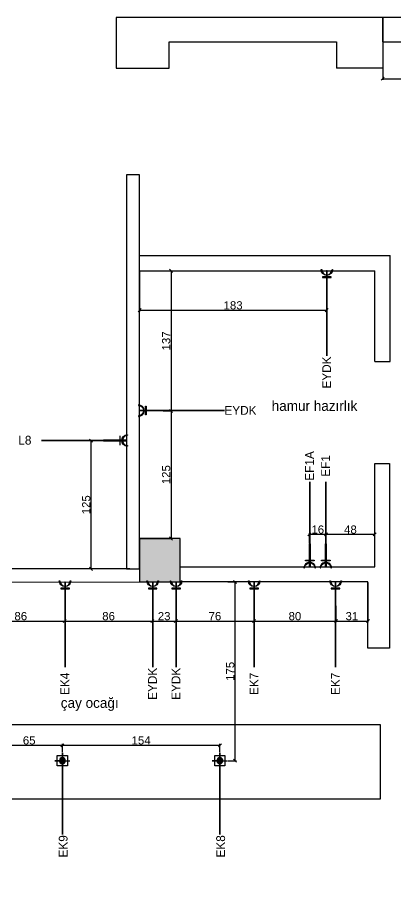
# Model space of a CAD drawing. Header units: millimetres. Extents: x -1066 to 22000, y -1118 to 1876.
# Drawn here: x 5487 to 5858, y 401 to 1260 of the extents above; entities that cross this region are included whole.
import ezdxf
from ezdxf.enums import TextEntityAlignment as Align

# ---------------------------------------------------------------- set-up
doc = ezdxf.new("R2010")
doc.units = ezdxf.units.MM
for name, color, linetype in [('-DWG_ANA', 7, 'Continuous'), ('DUVAR', 1, 'Continuous'), ('ELEKTRİK', 10, 'Continuous')]:
    doc.layers.add(name, color=color, linetype=linetype)
doc.layers.add('ELK', color=1, linetype='Continuous', lineweight=35)
doc.styles.get("Standard").update_dxf_attribs({"font": 'arial.ttf'})
doc.styles.add('TAKSİM', font='GOTHIC.TTF', dxfattribs={"height": 20})
doc.dimstyles.new('OLCU50', dxfattribs={"dimtxt": 8, "dimasz": 3, "dimexe": 1.25, "dimexo": 0.625, "dimtad": 1, "dimdec": 0, "dimtxsty": 'Standard', "dimblk": 'OBLIQUE', "dimcen": 2.5, "dimclrd": 256, "dimclre": 251, "dimclrt": 25, "dimadec": 0, "dimazin": 0, "dimtfac": 1, "dimtdec": 0, "dimtmove": 0, "dimatfit": 3, "dimldrblk": 'OBLIQUE', "dimfxl": 1, "dimarcsym": 0})

# ---------------------------------------------------------------- blocks, each defined once
blk = doc.blocks.new('A$C50025146')
at = {"layer": 'ELEKTRİK'}
for points in [[(16.0258407970905, 9.846670621633166), (16.5885051934838, 9.846670621633166), (16.5885051934838, 1.406704675742731), (16.0258407970905, 1.406704675742731)], [(6.940050297998823e-05, 5.345355450490388), (6.940050297998823e-05, 5.908019846885509), (22.50664525620232, 5.908019846885509), (22.50664525620232, 5.345355450490388)]]:
    blk.add_hatch(color=256, dxfattribs=at).paths.add_polyline_path(points)
h = blk.add_hatch(color=256, dxfattribs=at)
edge = h.paths.add_edge_path()
edge.add_line((23.70435837441619, 11.25333161261187), (23.70435837441619, 10.69066721622039))
edge.add_ellipse((23.70435837441619, 5.626687648689767), major_axis=(3.580774291992597, -3.580774291992606), ratio=0.9999999999999413, start_angle=134.9999999999983, end_angle=314.9999999999983)
edge.add_line((23.70435837441619, 0.5627080811555061), (23.70435837441619, 4.368476402305532e-05))
edge.add_ellipse((23.70435837441619, 5.626687648689767), major_axis=(3.978638102213783, 3.978638102213774), ratio=0.9999999999999128, start_angle=45.0000000000025, end_angle=225.0000000000025, ccw=False)
for points, elevation in [([(16.0258407970905, 1.406704675742731), (16.0258407970905, 9.846670621633166), (16.5885051934838, 9.846670621633166), (16.5885051934838, 1.406704675742731)], 4.791194770819646e-08), ([(6.940050297998823e-05, 5.908019846885509), (22.50664525620232, 5.908019846885509), (22.50664525620232, 5.345355450490388), (6.940050297998823e-05, 5.345355450490388)], 4.794507297291503e-08)]:
    blk.add_lwpolyline(points, close=True, dxfattribs=dict(at, elevation=elevation))
at = {"layer": 'ELEKTRİK', "elevation": 4.798666618537076e-08}
blk.add_lwpolyline([(23.70435837441437, 4.368476402305532e-05), (23.70435837441619, 0.5627080811555061, -0.9999999999999944), (23.70435837441619, 10.69066721622039), (23.70435837441619, 11.25333161261187, 0.9999999999999944)], format="xyb", close=True, dxfattribs=at)
blk = doc.blocks.new('A$C611F6802')
at = {"layer": '-DWG_ANA'}
h = blk.add_hatch(dxfattribs=at)
h.set_pattern_fill('ANSI31', color=1, style=0)
h.set_pattern_definition([(45, (-55670.14020227872, -22065.11067284289), (-0.08838834764831843, 0.08838834764831845), [])])
h.paths.add_polyline_path([(4.423971784401617, 7.700424825947266, 1), (10.13888412773802, 7.700424825947266, 1)])
at = {"layer": '-DWG_ANA', "color": 1}
for p, q in [((7.28142795606982, 7.700424825947266), (7.28142795606982, 15.25836134111159)), ((7.28142795606982, 15.25836134111159), (7.28142795606982, 0)), ((7.28142795606982, 7.629180670555797), (0, 7.629180670555797)), ((7.28142795606982, 7.629180670555797), (14.67722620816494, 7.629180670555797)), ((14.67722620816494, 7.629180670555797), (7.28142795606982, 7.629180670555797))]:
    blk.add_line(p, q, dxfattribs=at)
blk.add_lwpolyline([(2.28142795606982, 2.700424825947266), (12.28142795606982, 2.700424825947266), (12.28142795606982, 12.70042482594727), (2.28142795606982, 12.70042482594727)], close=True, dxfattribs=at)
blk.add_circle((7.28142795606982, 7.700424825947266), 2.857456171668203, dxfattribs=at)
blk = doc.blocks.new('_Oblique')
at = {"color": 0, "linetype": 'ByBlock', "lineweight": -2}
blk.add_line((-0.5, -0.5), (0.5, 0.5), dxfattribs=at)
blk = doc.blocks.new('*D83')
at = {"layer": 'Defpoints', "color": 0, "transparency": 16777216}
for p in [(5559.378868986667, 845.6086178071041), (5571.44126535356, 845.6086178071041), (5593.947841209257, 720.1147164800714)]:
    blk.add_point(p, dxfattribs=at)
at = {"layer": 'DUVAR', "color": 251, "lineweight": -2, "transparency": 16777216}
for p, q in [((5570.81626535356, 845.6086178071041), (5558.128868986667, 845.6086178071041)), ((5593.322841209257, 720.1147164800714), (5558.128868986667, 720.1147164800714))]:
    blk.add_line(p, q, dxfattribs=at)
at = {"layer": 'DUVAR', "lineweight": -2, "transparency": 16777216}
blk.add_line((5559.378868986667, 720.1147164800714), (5559.378868986667, 845.6086178071041), dxfattribs=at)
at = {"layer": 'DUVAR', "lineweight": -2, "transparency": 16777216, "xscale": 3, "yscale": 3, "zscale": 3}
for p, rotation in [((5559.378868986667, 845.6086178071041), 90), ((5559.378868986667, 720.1147164800714), 270)]:
    blk.add_blockref('_Oblique', p, dxfattribs=dict(at, rotation=rotation))
at = {"layer": 'DUVAR', "color": 25, "transparency": 16777216, "insert": (5554.669285084892, 782.861667143586), "char_height": 8, "attachment_point": 5, "rotation": 90}
blk.add_mtext('125', dxfattribs=at)
blk = doc.blocks.new('*D84')
at = {"layer": 'Defpoints', "color": 0, "transparency": 16777216}
for p in [(5606.947841209257, 1012.114716480072), (5629.454417064956, 874.8250232335888), (5637.707730117221, 874.8250232335888)]:
    blk.add_point(p, dxfattribs=at)
at = {"layer": 'DUVAR', "color": 251, "lineweight": -2, "transparency": 16777216}
for p, q in [((5607.572841209257, 1012.114716480072), (5638.957730117221, 1012.114716480072)), ((5630.079417064956, 874.8250232335888), (5638.957730117221, 874.8250232335888))]:
    blk.add_line(p, q, dxfattribs=at)
at = {"layer": 'DUVAR', "lineweight": -2, "transparency": 16777216}
blk.add_line((5637.707730117221, 1012.114716480072), (5637.707730117221, 874.8250232335888), dxfattribs=at)
at = {"layer": 'DUVAR', "lineweight": -2, "transparency": 16777216, "xscale": 3, "yscale": 3, "zscale": 3}
for p, rotation in [((5637.707730117221, 1012.114716480072), 90), ((5637.707730117221, 874.8250232335888), 270)]:
    blk.add_blockref('_Oblique', p, dxfattribs=dict(at, rotation=rotation))
at = {"layer": 'DUVAR', "color": 25, "transparency": 16777216, "insert": (5632.995417702487, 943.4698698568284), "char_height": 8, "attachment_point": 5, "rotation": 90}
blk.add_mtext('137', dxfattribs=at)
blk = doc.blocks.new('*D85')
at = {"layer": 'Defpoints', "color": 0, "transparency": 16777216}
for p in [(5629.454417064956, 874.8250232335888), (5606.947841209257, 749.8506745435842), (5637.707730117225, 749.8506745435842)]:
    blk.add_point(p, dxfattribs=at)
at = {"layer": 'DUVAR', "color": 251, "lineweight": -2, "transparency": 16777216}
for p, q in [((5630.079417064956, 874.8250232335888), (5638.957730117225, 874.8250232335888)), ((5607.572841209257, 749.8506745435842), (5638.957730117225, 749.8506745435842))]:
    blk.add_line(p, q, dxfattribs=at)
at = {"layer": 'DUVAR', "lineweight": -2, "transparency": 16777216}
blk.add_line((5637.707730117225, 874.8250232335888), (5637.707730117225, 749.8506745435842), dxfattribs=at)
at = {"layer": 'DUVAR', "lineweight": -2, "transparency": 16777216, "xscale": 3, "yscale": 3, "zscale": 3}
for p, rotation in [((5637.707730117225, 874.8250232335888), 90), ((5637.707730117225, 749.8506745435842), 270)]:
    blk.add_blockref('_Oblique', p, dxfattribs=dict(at, rotation=rotation))
at = {"layer": 'DUVAR', "color": 25, "transparency": 16777216, "insert": (5632.99814621545, 812.3378488885847), "char_height": 8, "attachment_point": 5, "rotation": 90}
blk.add_mtext('125', dxfattribs=at)
blk = doc.blocks.new('*D86')
at = {"layer": 'Defpoints', "color": 0, "transparency": 16777216}
for p in [(5606.947841209255, 1012.114716480071), (5790.104988022429, 989.6081406243718), (5790.104988022429, 973.5309610891782)]:
    blk.add_point(p, dxfattribs=at)
at = {"layer": 'DUVAR', "color": 251, "lineweight": -2, "transparency": 16777216}
for p, q in [((5606.947841209255, 1011.489716480071), (5606.947841209255, 972.2809610891782)), ((5790.104988022429, 988.9831406243718), (5790.104988022429, 972.2809610891782))]:
    blk.add_line(p, q, dxfattribs=at)
at = {"layer": 'DUVAR', "lineweight": -2, "transparency": 16777216}
blk.add_line((5606.947841209255, 973.5309610891782), (5790.104988022429, 973.5309610891782), dxfattribs=at)
at = {"layer": 'DUVAR', "lineweight": -2, "transparency": 16777216, "xscale": 3, "yscale": 3, "zscale": 3, "rotation": 180}
blk.add_blockref('_Oblique', (5606.947841209255, 973.5309610891782), dxfattribs=at)
at = {"layer": 'DUVAR', "lineweight": -2, "transparency": 16777216, "xscale": 3, "yscale": 3, "zscale": 3}
blk.add_blockref('_Oblique', (5790.104988022429, 973.5309610891782), dxfattribs=at)
at = {"layer": 'DUVAR', "color": 25, "transparency": 16777216, "insert": (5698.526414615842, 978.2432735039122), "char_height": 8, "attachment_point": 5}
blk.add_mtext('183', dxfattribs=at)
blk = doc.blocks.new('*D87')
at = {"layer": 'Defpoints', "color": 0, "transparency": 16777216}
for p in [(5789.648478821729, 753.8380950743558), (5789.648478821729, 744.6212923357705), (5837.306797008643, 722.1147164800711)]:
    blk.add_point(p, dxfattribs=at)
at = {"layer": 'DUVAR', "color": 251, "lineweight": -2, "transparency": 16777216}
for p, q in [((5789.648478821729, 745.2462923357705), (5789.648478821729, 755.0880950743558)), ((5837.306797008643, 722.7397164800711), (5837.306797008643, 755.0880950743558))]:
    blk.add_line(p, q, dxfattribs=at)
at = {"layer": 'DUVAR', "lineweight": -2, "transparency": 16777216}
blk.add_line((5837.306797008643, 753.8380950743558), (5789.648478821729, 753.8380950743558), dxfattribs=at)
at = {"layer": 'DUVAR', "lineweight": -2, "transparency": 16777216, "xscale": 3, "yscale": 3, "zscale": 3, "rotation": 180}
blk.add_blockref('_Oblique', (5789.648478821729, 753.8380950743558), dxfattribs=at)
at = {"layer": 'DUVAR', "lineweight": -2, "transparency": 16777216, "xscale": 3, "yscale": 3, "zscale": 3}
blk.add_blockref('_Oblique', (5837.306797008643, 753.8380950743558), dxfattribs=at)
at = {"layer": 'DUVAR', "color": 25, "transparency": 16777216, "insert": (5813.477637915186, 758.5476789761293), "char_height": 8, "attachment_point": 5}
blk.add_mtext('48', dxfattribs=at)
blk = doc.blocks.new('*D88')
at = {"layer": 'Defpoints', "color": 0, "transparency": 16777216}
for p in [(5773.314684257942, 753.8380950743558), (5773.314684257942, 744.6212923357705), (5789.648478821729, 744.6212923357705)]:
    blk.add_point(p, dxfattribs=at)
at = {"layer": 'DUVAR', "color": 251, "lineweight": -2, "transparency": 16777216}
for p, q in [((5773.314684257942, 745.2462923357705), (5773.314684257942, 755.0880950743558)), ((5789.648478821729, 745.2462923357705), (5789.648478821729, 755.0880950743558))]:
    blk.add_line(p, q, dxfattribs=at)
at = {"layer": 'DUVAR', "lineweight": -2, "transparency": 16777216}
blk.add_line((5789.648478821729, 753.8380950743558), (5773.314684257942, 753.8380950743558), dxfattribs=at)
at = {"layer": 'DUVAR', "lineweight": -2, "transparency": 16777216, "xscale": 3, "yscale": 3, "zscale": 3, "rotation": 180}
blk.add_blockref('_Oblique', (5773.314684257942, 753.8380950743558), dxfattribs=at)
at = {"layer": 'DUVAR', "lineweight": -2, "transparency": 16777216, "xscale": 3, "yscale": 3, "zscale": 3}
blk.add_blockref('_Oblique', (5789.648478821729, 753.8380950743558), dxfattribs=at)
at = {"layer": 'DUVAR', "color": 25, "transparency": 16777216, "insert": (5781.481581539835, 758.5476789761293), "char_height": 8, "attachment_point": 5}
blk.add_mtext('16', dxfattribs=at)
blk = doc.blocks.new('*D89')
at = {"layer": 'Defpoints', "color": 0, "transparency": 16777216}
for p in [(5845.115672937921, 1236.501284736506), (5950.828956751253, 1213.921209537541), (5950.828956751253, 1200.372901027567)]:
    blk.add_point(p, dxfattribs=at)
at = {"layer": 'DUVAR', "color": 251, "lineweight": -2, "transparency": 16777216}
for p, q in [((5845.115672937921, 1235.876284736506), (5845.115672937921, 1199.122901027567)), ((5950.828956751253, 1213.296209537541), (5950.828956751253, 1199.122901027567))]:
    blk.add_line(p, q, dxfattribs=at)
at = {"layer": 'DUVAR', "lineweight": -2, "transparency": 16777216}
blk.add_line((5845.115672937921, 1200.372901027567), (5950.828956751253, 1200.372901027567), dxfattribs=at)
at = {"layer": 'DUVAR', "lineweight": -2, "transparency": 16777216, "xscale": 3, "yscale": 3, "zscale": 3, "rotation": 180}
blk.add_blockref('_Oblique', (5845.115672937921, 1200.372901027567), dxfattribs=at)
at = {"layer": 'DUVAR', "lineweight": -2, "transparency": 16777216, "xscale": 3, "yscale": 3, "zscale": 3}
blk.add_blockref('_Oblique', (5950.828956751253, 1200.372901027567), dxfattribs=at)
at = {"layer": 'DUVAR', "color": 25, "transparency": 16777216, "insert": (5897.972314844586, 1205.082484929341), "char_height": 8, "attachment_point": 5}
blk.add_mtext('106', dxfattribs=at)
blk = doc.blocks.new('*D91')
at = {"layer": 'Defpoints', "color": 0, "transparency": 16777216}
for p in [(5531.298369402874, 547.2343223214557), (5466.191402308439, 539.6687222944638), (5531.298369402874, 539.6687222944638)]:
    blk.add_point(p, dxfattribs=at)
at = {"layer": 'DUVAR', "color": 251, "lineweight": -2, "transparency": 16777216}
for p, q in [((5466.191402308439, 540.2937222944638), (5466.191402308439, 548.4843223214557)), ((5531.298369402874, 540.2937222944638), (5531.298369402874, 548.4843223214557))]:
    blk.add_line(p, q, dxfattribs=at)
at = {"layer": 'DUVAR', "lineweight": -2, "transparency": 16777216}
blk.add_line((5466.191402308439, 547.2343223214557), (5531.298369402874, 547.2343223214557), dxfattribs=at)
at = {"layer": 'DUVAR', "lineweight": -2, "transparency": 16777216, "xscale": 3, "yscale": 3, "zscale": 3, "rotation": 180}
blk.add_blockref('_Oblique', (5466.191402308439, 547.2343223214557), dxfattribs=at)
at = {"layer": 'DUVAR', "lineweight": -2, "transparency": 16777216, "xscale": 3, "yscale": 3, "zscale": 3}
blk.add_blockref('_Oblique', (5531.298369402874, 547.2343223214557), dxfattribs=at)
at = {"layer": 'DUVAR', "color": 25, "transparency": 16777216, "insert": (5498.744885855656, 551.9439062232292), "char_height": 8, "attachment_point": 5}
blk.add_mtext('65', dxfattribs=at)
blk = doc.blocks.new('*D92')
at = {"layer": 'Defpoints', "color": 0, "transparency": 16777216}
for p in [(5685.575001572317, 547.2343223214557), (5531.298369402874, 539.6687222944638), (5685.575001572317, 539.6687222944638)]:
    blk.add_point(p, dxfattribs=at)
at = {"layer": 'DUVAR', "color": 251, "lineweight": -2, "transparency": 16777216}
for p, q in [((5531.298369402874, 540.2937222944638), (5531.298369402874, 548.4843223214557)), ((5685.575001572317, 540.2937222944638), (5685.575001572317, 548.4843223214557))]:
    blk.add_line(p, q, dxfattribs=at)
at = {"layer": 'DUVAR', "lineweight": -2, "transparency": 16777216}
blk.add_line((5531.298369402874, 547.2343223214557), (5685.575001572317, 547.2343223214557), dxfattribs=at)
at = {"layer": 'DUVAR', "lineweight": -2, "transparency": 16777216, "xscale": 3, "yscale": 3, "zscale": 3, "rotation": 180}
blk.add_blockref('_Oblique', (5531.298369402874, 547.2343223214557), dxfattribs=at)
at = {"layer": 'DUVAR', "lineweight": -2, "transparency": 16777216, "xscale": 3, "yscale": 3, "zscale": 3}
blk.add_blockref('_Oblique', (5685.575001572317, 547.2343223214557), dxfattribs=at)
at = {"layer": 'DUVAR', "color": 25, "transparency": 16777216, "insert": (5608.436685487595, 551.9439062232292), "char_height": 8, "attachment_point": 5}
blk.add_mtext('154', dxfattribs=at)
blk = doc.blocks.new('*D94')
at = {"layer": 'Defpoints', "color": 0, "transparency": 16777216}
for p in [(5447.446002003684, 684.5587382165442), (5533.609198538737, 684.5587382165442), (5533.609198538737, 668.9707148670859)]:
    blk.add_point(p, dxfattribs=at)
at = {"layer": 'DUVAR', "color": 251, "lineweight": -2, "transparency": 16777216}
for p, q in [((5447.446002003684, 683.9337382165442), (5447.446002003684, 667.7207148670859)), ((5533.609198538737, 683.9337382165442), (5533.609198538737, 667.7207148670859))]:
    blk.add_line(p, q, dxfattribs=at)
at = {"layer": 'DUVAR', "lineweight": -2, "transparency": 16777216}
blk.add_line((5447.446002003684, 668.9707148670859), (5533.609198538737, 668.9707148670859), dxfattribs=at)
at = {"layer": 'DUVAR', "lineweight": -2, "transparency": 16777216, "xscale": 3, "yscale": 3, "zscale": 3, "rotation": 180}
blk.add_blockref('_Oblique', (5447.446002003684, 668.9707148670859), dxfattribs=at)
at = {"layer": 'DUVAR', "lineweight": -2, "transparency": 16777216, "xscale": 3, "yscale": 3, "zscale": 3}
blk.add_blockref('_Oblique', (5533.609198538737, 668.9707148670859), dxfattribs=at)
at = {"layer": 'DUVAR', "color": 25, "transparency": 16777216, "insert": (5490.527600271211, 673.6802987688594), "char_height": 8, "attachment_point": 5}
blk.add_mtext('86', dxfattribs=at)
blk = doc.blocks.new('*D95')
at = {"layer": 'Defpoints', "color": 0, "transparency": 16777216}
for p in [(5533.609198538737, 684.5587382165442), (5619.469202738275, 684.5587382165442), (5619.469202738275, 668.9707148670859)]:
    blk.add_point(p, dxfattribs=at)
at = {"layer": 'DUVAR', "color": 251, "lineweight": -2, "transparency": 16777216}
for p, q in [((5533.609198538737, 683.9337382165442), (5533.609198538737, 667.7207148670859)), ((5619.469202738275, 683.9337382165442), (5619.469202738275, 667.7207148670859))]:
    blk.add_line(p, q, dxfattribs=at)
at = {"layer": 'DUVAR', "lineweight": -2, "transparency": 16777216}
blk.add_line((5533.609198538737, 668.9707148670859), (5619.469202738275, 668.9707148670859), dxfattribs=at)
at = {"layer": 'DUVAR', "lineweight": -2, "transparency": 16777216, "xscale": 3, "yscale": 3, "zscale": 3, "rotation": 180}
blk.add_blockref('_Oblique', (5533.609198538737, 668.9707148670859), dxfattribs=at)
at = {"layer": 'DUVAR', "lineweight": -2, "transparency": 16777216, "xscale": 3, "yscale": 3, "zscale": 3}
blk.add_blockref('_Oblique', (5619.469202738275, 668.9707148670859), dxfattribs=at)
at = {"layer": 'DUVAR', "color": 25, "transparency": 16777216, "insert": (5576.539200638506, 673.6802987688594), "char_height": 8, "attachment_point": 5}
blk.add_mtext('86', dxfattribs=at)
blk = doc.blocks.new('*D96')
at = {"layer": 'Defpoints', "color": 0, "transparency": 16777216}
for p in [(5619.469202738275, 684.5587382165442), (5642.455341383056, 684.5587382165442), (5642.455341383056, 668.9707148670859)]:
    blk.add_point(p, dxfattribs=at)
at = {"layer": 'DUVAR', "color": 251, "lineweight": -2, "transparency": 16777216}
for p, q in [((5619.469202738275, 683.9337382165442), (5619.469202738275, 667.7207148670859)), ((5642.455341383056, 683.9337382165442), (5642.455341383056, 667.7207148670859))]:
    blk.add_line(p, q, dxfattribs=at)
at = {"layer": 'DUVAR', "lineweight": -2, "transparency": 16777216}
blk.add_line((5619.469202738275, 668.9707148670859), (5642.455341383056, 668.9707148670859), dxfattribs=at)
at = {"layer": 'DUVAR', "lineweight": -2, "transparency": 16777216, "xscale": 3, "yscale": 3, "zscale": 3, "rotation": 180}
blk.add_blockref('_Oblique', (5619.469202738275, 668.9707148670859), dxfattribs=at)
at = {"layer": 'DUVAR', "lineweight": -2, "transparency": 16777216, "xscale": 3, "yscale": 3, "zscale": 3}
blk.add_blockref('_Oblique', (5642.455341383056, 668.9707148670859), dxfattribs=at)
at = {"layer": 'DUVAR', "color": 25, "transparency": 16777216, "insert": (5630.962272060666, 673.6830272818199), "char_height": 8, "attachment_point": 5}
blk.add_mtext('23', dxfattribs=at)
blk = doc.blocks.new('*D97')
at = {"layer": 'Defpoints', "color": 0, "transparency": 16777216}
for p in [(5642.455341383056, 684.5587382165442), (5718.946180103701, 684.5587382165442), (5718.946180103701, 668.9707148670859)]:
    blk.add_point(p, dxfattribs=at)
at = {"layer": 'DUVAR', "color": 251, "lineweight": -2, "transparency": 16777216}
for p, q in [((5642.455341383056, 683.9337382165442), (5642.455341383056, 667.7207148670859)), ((5718.946180103701, 683.9337382165442), (5718.946180103701, 667.7207148670859))]:
    blk.add_line(p, q, dxfattribs=at)
at = {"layer": 'DUVAR', "lineweight": -2, "transparency": 16777216}
blk.add_line((5642.455341383056, 668.9707148670859), (5718.946180103701, 668.9707148670859), dxfattribs=at)
at = {"layer": 'DUVAR', "lineweight": -2, "transparency": 16777216, "xscale": 3, "yscale": 3, "zscale": 3, "rotation": 180}
blk.add_blockref('_Oblique', (5642.455341383056, 668.9707148670859), dxfattribs=at)
at = {"layer": 'DUVAR', "lineweight": -2, "transparency": 16777216, "xscale": 3, "yscale": 3, "zscale": 3}
blk.add_blockref('_Oblique', (5718.946180103701, 668.9707148670859), dxfattribs=at)
at = {"layer": 'DUVAR', "color": 25, "transparency": 16777216, "insert": (5680.700760743379, 673.6802987688594), "char_height": 8, "attachment_point": 5}
blk.add_mtext('76', dxfattribs=at)
blk = doc.blocks.new('*D98')
at = {"layer": 'Defpoints', "color": 0, "transparency": 16777216}
for p in [(5718.946180103701, 684.5587382165442), (5799.253148422564, 684.5587382165442), (5799.253148422564, 668.9707148670859)]:
    blk.add_point(p, dxfattribs=at)
at = {"layer": 'DUVAR', "color": 251, "lineweight": -2, "transparency": 16777216}
for p, q in [((5718.946180103701, 683.9337382165442), (5718.946180103701, 667.7207148670859)), ((5799.253148422564, 683.9337382165442), (5799.253148422564, 667.7207148670859))]:
    blk.add_line(p, q, dxfattribs=at)
at = {"layer": 'DUVAR', "lineweight": -2, "transparency": 16777216}
blk.add_line((5718.946180103701, 668.9707148670859), (5799.253148422564, 668.9707148670859), dxfattribs=at)
at = {"layer": 'DUVAR', "lineweight": -2, "transparency": 16777216, "xscale": 3, "yscale": 3, "zscale": 3, "rotation": 180}
blk.add_blockref('_Oblique', (5718.946180103701, 668.9707148670859), dxfattribs=at)
at = {"layer": 'DUVAR', "lineweight": -2, "transparency": 16777216, "xscale": 3, "yscale": 3, "zscale": 3}
blk.add_blockref('_Oblique', (5799.253148422564, 668.9707148670859), dxfattribs=at)
at = {"layer": 'DUVAR', "color": 25, "transparency": 16777216, "insert": (5759.099664263133, 673.6802987688594), "char_height": 8, "attachment_point": 5}
blk.add_mtext('80', dxfattribs=at)
blk = doc.blocks.new('*D99')
at = {"layer": 'Defpoints', "color": 0, "transparency": 16777216}
for p in [(5830.625118697821, 707.2601701150902), (5799.253148422564, 684.5587382165442), (5830.625118697821, 668.9707148670859)]:
    blk.add_point(p, dxfattribs=at)
at = {"layer": 'DUVAR', "color": 251, "lineweight": -2, "transparency": 16777216}
for p, q in [((5830.625118697821, 706.6351701150902), (5830.625118697821, 667.7207148670859)), ((5799.253148422564, 683.9337382165442), (5799.253148422564, 667.7207148670859))]:
    blk.add_line(p, q, dxfattribs=at)
at = {"layer": 'DUVAR', "lineweight": -2, "transparency": 16777216}
blk.add_line((5799.253148422564, 668.9707148670859), (5830.625118697821, 668.9707148670859), dxfattribs=at)
at = {"layer": 'DUVAR', "lineweight": -2, "transparency": 16777216, "xscale": 3, "yscale": 3, "zscale": 3, "rotation": 180}
blk.add_blockref('_Oblique', (5799.253148422564, 668.9707148670859), dxfattribs=at)
at = {"layer": 'DUVAR', "lineweight": -2, "transparency": 16777216, "xscale": 3, "yscale": 3, "zscale": 3}
blk.add_blockref('_Oblique', (5830.625118697821, 668.9707148670859), dxfattribs=at)
at = {"layer": 'DUVAR', "color": 25, "transparency": 16777216, "insert": (5814.939133560192, 673.6830272818199), "char_height": 8, "attachment_point": 5}
blk.add_mtext('31', dxfattribs=at)
blk = doc.blocks.new('*D100')
at = {"layer": 'Defpoints', "color": 0, "transparency": 16777216}
for p in [(5692.856429528389, 707.2601701150904), (5700.455164379911, 707.2601701150904), (5692.856429528389, 532.0395416239082)]:
    blk.add_point(p, dxfattribs=at)
at = {"layer": 'DUVAR', "color": 251, "lineweight": -2, "transparency": 16777216}
for p, q in [((5693.481429528389, 707.2601701150904), (5701.705164379911, 707.2601701150904)), ((5693.481429528389, 532.0395416239082), (5701.705164379911, 532.0395416239082))]:
    blk.add_line(p, q, dxfattribs=at)
at = {"layer": 'DUVAR', "lineweight": -2, "transparency": 16777216}
blk.add_line((5700.455164379911, 532.0395416239082), (5700.455164379911, 707.2601701150904), dxfattribs=at)
at = {"layer": 'DUVAR', "lineweight": -2, "transparency": 16777216, "xscale": 3, "yscale": 3, "zscale": 3}
for p, rotation in [((5700.455164379911, 707.2601701150904), 90), ((5700.455164379911, 532.0395416239082), 270)]:
    blk.add_blockref('_Oblique', p, dxfattribs=dict(at, rotation=rotation))
at = {"layer": 'DUVAR', "color": 25, "transparency": 16777216, "insert": (5695.745580478137, 619.6498558694976), "char_height": 8, "attachment_point": 5, "rotation": 90}
blk.add_mtext('175', dxfattribs=at)

msp = doc.modelspace()

# ---------------------------------------------------------------- hatches: boundary and pattern name
at = {"layer": 'DUVAR'}
h = msp.add_hatch(dxfattribs=at)
h.set_pattern_fill('ANSI36', color=157)
h.set_pattern_definition([(45, (1217.580246758233, 9.094947017729282e-13), (1.683798022700467, 6.173926083235044), [7.9375, -1.5875, 0, -1.5875])])
h.paths.add_polyline_path([(5646.810654642593, 749.850674543584), (5607.085027775916, 749.8506745435839), (5606.947841209255, 707.2601701150902), (5646.673468075931, 707.2601701150902)])
h.paths.add_polyline_path([(4352.817993939289, 1260.292218585158), (4288.429956555269, 1260.292218585158), (4288.429956555269, 1207.701714156664), (4352.81799393929, 1207.701714156664)])
h.paths.add_polyline_path([(4361.894723510208, 759.850674543584), (4288.429956555269, 759.850674543584), (4288.429956555269, 707.2601701150902), (4361.894723510208, 707.2601701150902)])
h.paths.add_polyline_path([(4361.894723510208, 193.3083205823302), (4288.429956555269, 193.3083205823302), (4288.429956555269, 118.628629799887), (4303.051471759077, 118.628629799887), (4361.894723510208, 118.628629799887)])
h.paths.add_polyline_path([(4361.894723510208, -387.8379957433888), (4288.429956555269, -387.837995743389), (4288.429956555269, -462.5176865258322), (4361.894723510208, -462.517686525832)])
h.paths.add_polyline_path([(5021.556858635883, -387.8379957433892), (4948.09209168093, -387.8379957433888), (4948.09209168093, -462.5176865258322), (5021.556858635883, -462.5176865258322)])
h.paths.add_polyline_path([(5667.033767719286, -387.8379957433892), (5593.569000764347, -387.8379957433892), (5593.569000764347, -462.5176865258325), (5667.033767719286, -462.5176865258327)])

# ---------------------------------------------------------------- linework, layer by layer
for p, q in [((5583.986638824686, 1260.292218585157), (5583.986638824686, 1210.784760794771)), ((5845.115672937921, 1260.292218585158), (5583.986638824686, 1260.292218585157)), ((5845.115672937921, 1236.501284736506), (5845.115672937921, 1260.292218585158)), ((5635.799723522461, 1210.784760794771), (5635.799723522461, 1236.501284736506)), ((5635.799723522461, 1236.501284736506), (5799.799723522461, 1236.501284736506)), ((5799.799723522461, 1236.501284736506), (5799.799723522447, 1210.784760794771)), ((5583.986638824686, 1210.784760794771), (5635.799723522461, 1210.784760794771)), ((5606.947841209255, 1027.114716480071), (5852.306797008643, 1027.114716480071)), ((5852.306797008643, 923.1826078967641), (5852.306797008643, 1027.114716480071)), ((5606.947841209255, 1012.114716480071), (5837.306797008643, 1012.114716480071)), ((5837.306797008643, 923.1826078967641), (5837.306797008643, 1012.114716480071)), ((5837.306797008643, 923.1826078967642), (5852.306797008643, 923.1826078967642)), ((5637.222214342579, 749.850674543584), (5606.947841209255, 749.850674543584))]:
    msp.add_line(p, q)
for points in [[(5845.115672937921, 1236.501284736506), (6245.442654617463, 1236.501284736506), (6245.442654617463, 1203.255493281911), (6278.442654617463, 1203.255493281911), (6278.442654617464, 820.121067236534), (6245.457029207168, 820.121067236534), (6245.457029207168, -465.0133049361912), (6335.343004157526, -465.0133049361912), (6335.343004157526, 1260.292218585158), (6335.343004157526, 1260.292218585158), (5845.115672937921, 1260.292218585158), (5845.115672937921, 1210.784760794771), (5799.799723522461, 1210.784760794771)], [(5117.397068121598, 1080.114716480071), (5120.018781545399, 874.7828332171711), (5120.018781545399, 874.7828332171711), (5120.018781545399, 863.2171489711578), (5120.018781545399, 863.2171489711578), (5120.018781545399, 706.8409410219602), (5606.947841209255, 707.2601701150902), (5606.947841209255, 707.2601701150902)], [(5597.298395319537, 720.1147164800711), (5597.298395319537, 720.1147164800711), (5145.705305934449, 720.1147164800711), (5145.705305934449, 1080.114716480071), (5117.397068121598, 1080.114716480071)], [(5830.625118697821, 707.2601701150902), (5646.673468075931, 707.2601701150902), (5646.673468075931, 722.1147164800711), (5837.306797008643, 722.1147164800711), (5837.306797008643, 823.1826078967642), (5851.662522968216, 823.1826078967642), (5851.662522968216, 642.2601701150902), (5830.625118697821, 642.2601701150902), (5830.625118697821, 707.2601701150902)]]:
    msp.add_lwpolyline(points)
for points in [[(5593.947841209255, 720.1147164800711), (5606.947841209255, 720.1147164800711), (5606.947841209255, 1106.114716480071), (5593.947841209255, 1106.114716480071)], [(5606.947841209255, 707.2601701150902), (5646.673468075931, 707.2601701150902), (5646.673468075931, 749.850674543584), (5606.947841209255, 749.850674543584)]]:
    msp.add_lwpolyline(points, close=True)
msp.add_lwpolyline([(5380.625118697821, 567.7114858627478), (5842.625118697821, 567.7114858627478), (5842.625118697821, 494.4482365955823), (5380.625118697821, 494.4482365955823)], close=True, dxfattribs=at)
at = {"layer": 'ELK', "color": 1}
for p, q in [((5790.386320220656, 928.8620700978715), (5790.386320220627, 1012.114716480071)), ((5690.200487591454, 875.1063554317568), (5606.947841209255, 875.1063554317859)), ((5510.695194827058, 845.8899500052721), (5593.947841209258, 845.8899500053012)), ((5773.596016456168, 805.3673628622707), (5773.596016456139, 722.1147164800711)), ((5789.36714662356, 805.3673628622707), (5789.367146623531, 722.1147164800711)), ((5533.890530736964, 623.8126676900439), (5533.890530736935, 707.0653140722435)), ((5619.750534936502, 623.8126676900439), (5619.750534936473, 707.0653140722435)), ((5642.736673581283, 623.8126676900439), (5642.736673581254, 707.0653140722435)), ((5719.227512301928, 623.8126676900439), (5719.227512301899, 707.0653140722435)), ((5798.971816224395, 623.8126676900439), (5798.971816224366, 707.0653140722435)), ((5531.298369402874, 459.63975077963), (5531.298369402874, 532.1107857792995)), ((5685.575001572317, 459.63975077963), (5685.575001572317, 532.1107857792995))]:
    msp.add_line(p, q, dxfattribs=at)

# ---------------------------------------------------------------- block references
at = {"layer": '-DWG_ANA', "color": 0, "xscale": -1}
for p in [(5538.579797358943, 524.4103609533522), (5692.856429528387, 524.4103609533522)]:
    msp.add_blockref('A$C611F6802', p, dxfattribs=at)
at = {"layer": 'ELEKTRİK', "xscale": -1}
for p, rotation in [((5784.759632571939, 989.6080712238688, -4.794507297291503e-08), 270.0000000000001), ((5571.441195953055, 851.5166376539892, -4.794507297291503e-08), 180), ((5528.263843088247, 684.5586688160412, -4.794507297291503e-08), 270), ((5614.123847287785, 684.5586688160412, -4.794507297291503e-08), 270), ((5637.109985932566, 684.5586688160412, -4.794507297291503e-08), 270), ((5713.600824653211, 684.5586688160412, -4.794507297291503e-08), 270), ((5793.345128575678, 684.5586688160412, -4.794507297291503e-08), 270)]:
    msp.add_blockref('A$C50025146', p, dxfattribs=dict(at, rotation=rotation))
at = {"layer": 'ELEKTRİK'}
for p, rotation in [((5629.454486465457, 880.7330430804739, -4.794507297291503e-08), 180), ((5767.969328807451, 744.6213617362735, -4.794507297291503e-08), 270), ((5783.740458974843, 744.6213617362735, -4.794507297291503e-08), 270)]:
    msp.add_blockref('A$C50025146', p, dxfattribs=dict(at, rotation=rotation))

# ---------------------------------------------------------------- texts
at = {"style": 'TAKSİM'}
for s, p in [('hamur hazırlık', (5736.331715789769, 874.9135231950914)), ('çay ocağı', (5529.750904761335, 583.8816578241004))]:
    msp.add_text(s, height=9.9, dxfattribs=at).set_placement(p)
at = {"layer": 'ELK', "color": 1, "style": 'TAKSİM'}
for s, p in [('EYDK', (5794.479753955122, 912.482917298058)), ('EF1A', (5777.689450190634, 820.9242179054561)), ('EF1', (5793.460580358026, 820.9242179054561)), ('EYDK', (5623.843968670968, 607.4335148902302)), ('EYDK', (5646.830107315749, 607.4335148902302)), ('EK4', (5537.98396447143, 607.4335148902302)), ('EK7', (5723.320946036394, 607.4335148902302)), ('EK7', (5803.065249958861, 607.4335148902302))]:
    msp.add_text(s, height=8.64, rotation=90, dxfattribs=at).set_placement(p, align=Align.CENTER)
for s, p in [('EYDK', (5705.75734263464, 871.0129216972907)), ('L8', (5494.550984243425, 841.796516270806))]:
    msp.add_text(s, height=8.64, dxfattribs=at).set_placement(p, align=Align.CENTER)
for s, p in [('EK9', (5536.38215864513, 437.253213014521)), ('EK8', (5690.658790814574, 437.253213014521))]:
    msp.add_text(s, height=8.64, rotation=90, dxfattribs=at).set_placement(p)

# ---------------------------------------------------------------- dimensions: what is measured, and where the dimension line sits
at = {"layer": 'DUVAR'}
for base, p1, p2, picture, middle in [((5950.828956751253, 1200.372901027567), (5845.115672937921, 1236.501284736506), (5950.828956751253, 1213.921209537541), '*D89', (5897.972314844586, 1205.082484929341)), ((5790.104988022429, 973.5309610891782), (5606.947841209255, 1012.114716480071), (5790.104988022429, 989.6081406243718), '*D86', (5698.526414615842, 978.2432735039122)), ((5789.648478821729, 753.8380950743558), (5837.306797008643, 722.1147164800711), (5789.648478821729, 744.6212923357705), '*D87', (5813.477637915186, 758.5476789761293))]:
    dim = msp.add_linear_dim(base=base, p1=p1, p2=p2, dimstyle='OLCU50', dxfattribs=at)
    dim.commit()
    dim.dimension.update_dxf_attribs({"geometry": picture, "text_midpoint": middle})
for base, p1, p2, picture, middle in [((5637.707730117221, 874.8250232335888), (5606.947841209255, 1012.114716480071), (5629.454417064954, 874.8250232335884), '*D84', (5632.995417702487, 943.4698698568284)), ((5559.378868986667, 845.6086178071041), (5593.947841209255, 720.1147164800711), (5571.441265353558, 845.6086178071037), '*D83', (5554.669285084892, 782.861667143586)), ((5700.455164379911, 707.2601701150904), (5692.856429528387, 532.039541623908), (5692.856429528387, 707.2601701150902), '*D100', (5695.745580478137, 619.6498558694976))]:
    dim = msp.add_linear_dim(base=base, p1=p1, p2=p2, angle=90, dimstyle='OLCU50', dxfattribs=at)
    dim.commit()
    dim.dimension.update_dxf_attribs({"geometry": picture, "text_midpoint": middle})
dim = msp.add_linear_dim(base=(5637.707730117225, 749.8506745435842), p1=(5629.454417064954, 874.8250232335884), p2=(5606.947841209255, 749.850674543584), angle=90, dimstyle='OLCU50', override={"dimtmove": 1}, dxfattribs=at)
dim.commit()
dim.dimension.update_dxf_attribs({"geometry": '*D85', "text_midpoint": (5632.99814621545, 812.3378488885847)})
for base, p1, p2, picture, middle in [((5773.314684257942, 753.8380950743558), (5789.648478821729, 744.6212923357705), (5773.314684257942, 744.6212923357705), '*D88', (5781.481581539835, 758.5476789761293)), ((5830.625118697821, 668.9707148670859), (5799.253148422564, 684.5587382165442), (5830.625118697821, 707.2601701150902), '*D99', (5814.939133560192, 673.6830272818199)), ((5533.609198538737, 668.9707148670859), (5447.446002003684, 684.5587382165442), (5533.609198538737, 684.5587382165442), '*D94', (5490.527600271211, 673.6802987688594)), ((5619.469202738275, 668.9707148670859), (5533.609198538737, 684.5587382165442), (5619.469202738275, 684.5587382165442), '*D95', (5576.539200638506, 673.6802987688594)), ((5642.455341383056, 668.9707148670859), (5619.469202738275, 684.5587382165442), (5642.455341383056, 684.5587382165442), '*D96', (5630.962272060666, 673.6830272818199)), ((5718.946180103701, 668.9707148670859), (5642.455341383056, 684.5587382165442), (5718.946180103701, 684.5587382165442), '*D97', (5680.700760743379, 673.6802987688594)), ((5799.253148422564, 668.9707148670859), (5718.946180103701, 684.5587382165442), (5799.253148422564, 684.5587382165442), '*D98', (5759.099664263133, 673.6802987688594)), ((5531.298369402874, 547.2343223214557), (5466.191402308439, 539.6687222944638), (5531.298369402874, 539.6687222944638), '*D91', (5498.744885855656, 551.9439062232292)), ((5685.575001572317, 547.2343223214557), (5531.298369402874, 539.6687222944638), (5685.575001572317, 539.6687222944638), '*D92', (5608.436685487595, 551.9439062232292))]:
    dim = msp.add_linear_dim(base=base, p1=p1, p2=p2, dimstyle='OLCU50', override={"dimtmove": 1}, dxfattribs=at)
    dim.commit()
    dim.dimension.update_dxf_attribs({"geometry": picture, "text_midpoint": middle})

doc.saveas('drawing.dxf')
